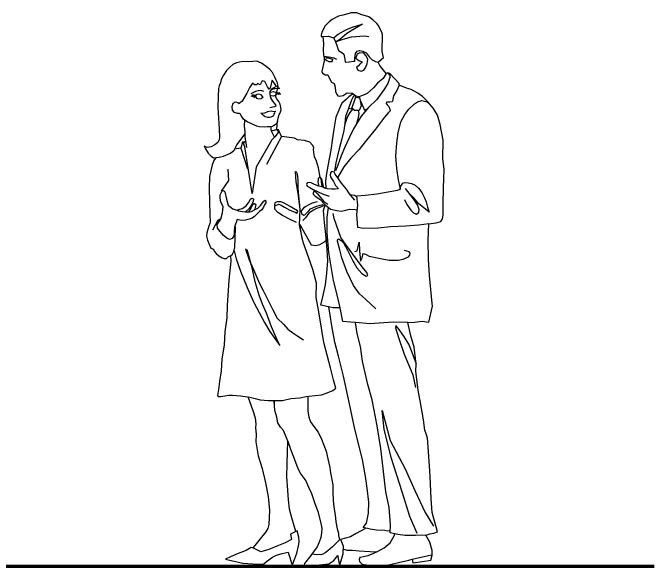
# Model space of a CAD drawing. Header units: metres. Extents: x 2876.2 to 2912.6, y 1279.6 to 1291.5.
# Drawn here: x 2910.529 to 2912.643, y 1281.532 to 1283.356 of the extents above; entities that cross this region are included whole.
import ezdxf

# ---------------------------------------------------------------- set-up
doc = ezdxf.new("R2010")
doc.units = ezdxf.units.M

# ---------------------------------------------------------------- blocks, each defined once
blk = doc.blocks.new('H052_3')
for p, q in [((0.1048, 1.8192), (0.099, 1.817)), ((0.1114, 1.8188), (0.1048, 1.8192)), ((0.1246, 1.8188), (0.1114, 1.8188)), ((0.1378, 1.8139), (0.1246, 1.8188)), ((0.043, 1.7973), (0.0333, 1.7893)), ((0.0637, 1.8078), (0.043, 1.7973)), ((0.0783, 1.8113), (0.0637, 1.8078)), ((0.099, 1.817), (0.0783, 1.8113)), ((0.1638, 1.8064), (0.1378, 1.8139)), ((0.1775, 1.7963), (0.1638, 1.8064)), ((0.0196, 1.7766), (0.0086, 1.755)), ((0.0333, 1.7893), (0.0196, 1.7766)), ((0.1153, 1.7743), (0.1435, 1.7814)), ((0.1435, 1.7814), (0.1162, 1.766)), ((0.1899, 1.7844), (0.1775, 1.7963)), ((0.1951, 1.7783), (0.1899, 1.7844)), ((0.207, 1.7558), (0.1951, 1.7783)), ((0.0086, 1.755), (0.0064, 1.7458)), ((0.0632, 1.7488), (0.0902, 1.7647)), ((0.0902, 1.7647), (0.1153, 1.7743)), ((0.1162, 1.766), (0.0919, 1.751)), ((0.2092, 1.7479), (0.207, 1.7558)), ((0.0064, 1.7458), (0.0068, 1.7418)), ((0.0068, 1.7418), (0.0121, 1.7418)), ((0.0121, 1.7418), (0.031, 1.7427)), ((0.0121, 1.7418), (0.0147, 1.7172)), ((0.031, 1.7427), (0.0474, 1.7365)), ((0.0474, 1.7365), (0.0632, 1.7488)), ((0.0474, 1.7365), (0.0535, 1.7269)), ((0.0919, 1.751), (0.0685, 1.7317)), ((0.0729, 1.7299), (0.0871, 1.7352)), ((0.0871, 1.7352), (0.1065, 1.7405)), ((0.1065, 1.7405), (0.1484, 1.744)), ((0.1484, 1.744), (0.1634, 1.7418)), ((0.2074, 1.692), (0.2092, 1.7479)), ((0.0147, 1.7172), (0.0129, 1.6974)), ((0.0535, 1.7269), (0.0592, 1.7088)), ((0.0685, 1.7317), (0.0544, 1.7238)), ((0.0544, 1.7238), (0.0729, 1.7299)), ((0.0129, 1.6974), (0.0142, 1.6802)), ((0.0592, 1.7088), (0.0641, 1.6947)), ((0.0641, 1.6947), (0.0747, 1.6881)), ((0.1197, 1.685), (0.125, 1.6929)), ((0.125, 1.6929), (0.1333, 1.6951)), ((0.1333, 1.6951), (0.1439, 1.6934)), ((0.1439, 1.6934), (0.1549, 1.6872)), ((0.2127, 1.6726), (0.2074, 1.692)), ((0.0142, 1.6802), (0.0164, 1.6705)), ((0.0152, 1.6755), (0.0228, 1.6751)), ((0.0164, 1.6705), (0.0164, 1.6609)), ((0.0228, 1.6751), (0.0388, 1.6737)), ((0.0388, 1.6737), (0.0486, 1.671)), ((0.0486, 1.671), (0.0578, 1.6664)), ((0.0747, 1.6881), (0.0813, 1.6828)), ((0.0813, 1.6828), (0.0844, 1.667)), ((0.1174, 1.6714), (0.1197, 1.685)), ((0.1183, 1.6604), (0.1174, 1.6714)), ((0.125, 1.6828), (0.1211, 1.6709)), ((0.1211, 1.6709), (0.1214, 1.6691)), ((0.1348, 1.6872), (0.125, 1.6828)), ((0.1471, 1.6867), (0.1348, 1.6872)), ((0.1555, 1.6779), (0.1471, 1.6867)), ((0.1549, 1.6872), (0.1646, 1.6744)), ((0.1608, 1.6656), (0.1555, 1.6779)), ((0.1646, 1.6744), (0.1752, 1.6643)), ((0.1951, 1.6568), (0.2127, 1.6726)), ((-0.2839, 1.6491), (-0.2941, 1.6399)), ((-0.272, 1.6549), (-0.2839, 1.6491)), ((-0.2623, 1.6571), (-0.272, 1.6549)), ((-0.25, 1.6592), (-0.2623, 1.6571)), ((-0.2314, 1.6579), (-0.25, 1.6592)), ((-0.2054, 1.6597), (-0.2314, 1.6579)), ((-0.19, 1.6531), (-0.2054, 1.6597)), ((-0.1746, 1.6429), (-0.19, 1.6531)), ((0.0164, 1.6609), (0.0094, 1.6265)), ((0.0175, 1.6679), (0.0259, 1.6627)), ((0.0297, 1.6694), (0.0217, 1.6694)), ((0.0259, 1.6627), (0.032, 1.6587)), ((0.0423, 1.6671), (0.0297, 1.6694)), ((0.032, 1.6587), (0.0435, 1.6587)), ((0.0461, 1.666), (0.0423, 1.6671)), ((0.0435, 1.6587), (0.0448, 1.6662)), ((0.0844, 1.667), (0.0861, 1.6564)), ((0.0861, 1.6564), (0.0989, 1.6582)), ((0.0989, 1.6582), (0.1139, 1.6599)), ((0.1139, 1.6599), (0.1183, 1.6604)), ((0.1214, 1.6691), (0.1251, 1.6666)), ((0.1251, 1.6666), (0.1312, 1.6622)), ((0.1339, 1.6496), (0.1285, 1.6439)), ((0.1312, 1.6622), (0.1387, 1.6591)), ((0.1378, 1.6537), (0.1339, 1.6496)), ((0.1405, 1.6549), (0.1378, 1.6537)), ((0.1387, 1.6591), (0.1409, 1.6574)), ((0.1409, 1.6574), (0.1405, 1.6549)), ((0.1537, 1.6401), (0.1585, 1.6524)), ((0.1585, 1.6524), (0.1608, 1.6656)), ((0.1752, 1.6643), (0.1854, 1.6586)), ((0.1854, 1.6586), (0.1951, 1.6568)), ((0.1999, 1.6462), (0.1951, 1.6568)), ((-0.3056, 1.6289), (-0.3148, 1.614)), ((-0.2941, 1.6399), (-0.3056, 1.6289)), ((-0.1627, 1.6324), (-0.1746, 1.6429)), ((-0.1534, 1.6222), (-0.1627, 1.6324)), ((0.1285, 1.6439), (0.1236, 1.6398)), ((0.1236, 1.6398), (0.1272, 1.6308)), ((0.1272, 1.6308), (0.1387, 1.6269)), ((0.1387, 1.6269), (0.1471, 1.6308)), ((0.1471, 1.6308), (0.1537, 1.6401)), ((0.2083, 1.6357), (0.1999, 1.6462)), ((0.221, 1.619), (0.2083, 1.6357)), ((-0.3148, 1.614), (-0.3228, 1.5999)), ((-0.1464, 1.6068), (-0.1534, 1.6222)), ((-0.142, 1.5971), (-0.1464, 1.6068)), ((0.0094, 1.6265), (0.0111, 1.6204)), ((0.0111, 1.6204), (0.0195, 1.6155)), ((0.0195, 1.6155), (0.0288, 1.6155)), ((0.0288, 1.6155), (0.034, 1.6032)), ((0.221, 1.619), (0.2109, 1.6031)), ((0.2259, 1.6216), (0.221, 1.619)), ((0.2334, 1.6194), (0.2259, 1.6216)), ((0.2259, 1.6216), (0.233, 1.6128)), ((0.233, 1.6128), (0.2334, 1.6057)), ((0.2643, 1.5868), (0.2334, 1.6194)), ((-0.3254, 1.5884), (-0.329, 1.5783)), ((-0.3228, 1.5999), (-0.3254, 1.5884)), ((-0.22, 1.5879), (-0.2284, 1.5739)), ((-0.2125, 1.5818), (-0.22, 1.5879)), ((-0.2019, 1.5862), (-0.2059, 1.5818)), ((-0.194, 1.5822), (-0.2019, 1.5862)), ((-0.1874, 1.5954), (-0.194, 1.5822)), ((-0.179, 1.5928), (-0.1874, 1.5954)), ((-0.1706, 1.5752), (-0.179, 1.5928)), ((-0.1565, 1.5892), (-0.1601, 1.5751)), ((-0.1552, 1.5972), (-0.1565, 1.5892)), ((-0.1481, 1.5883), (-0.1552, 1.5972)), ((-0.1411, 1.5773), (-0.1481, 1.5883)), ((-0.1367, 1.5883), (-0.142, 1.5971)), ((-0.1354, 1.5747), (-0.1367, 1.5883)), ((0.034, 1.6032), (0.0406, 1.5909)), ((0.0406, 1.5909), (0.0495, 1.5869)), ((0.0495, 1.5869), (0.0525, 1.5746)), ((0.1928, 1.5873), (0.1791, 1.5719)), ((0.2109, 1.6031), (0.1928, 1.5873)), ((0.2263, 1.5859), (0.2135, 1.5657)), ((0.2334, 1.6057), (0.2263, 1.5859)), ((0.2642, 1.5811), (0.2643, 1.5868)), ((-0.3312, 1.57), (-0.333, 1.544)), ((-0.329, 1.5783), (-0.3312, 1.57)), ((-0.2284, 1.5739), (-0.2386, 1.5541)), ((-0.2059, 1.5818), (-0.2125, 1.5818)), ((-0.1631, 1.5668), (-0.1706, 1.5752)), ((-0.1601, 1.5751), (-0.1631, 1.5668)), ((-0.1561, 1.569), (-0.1623, 1.5606)), ((-0.1542, 1.5668), (-0.1576, 1.5647)), ((-0.1451, 1.5743), (-0.1561, 1.569)), ((-0.1474, 1.5689), (-0.1542, 1.5668)), ((-0.139, 1.5698), (-0.1474, 1.5689)), ((-0.1354, 1.5747), (-0.1411, 1.5773)), ((-0.1298, 1.5697), (-0.139, 1.5698)), ((-0.1389, 1.5575), (-0.1367, 1.5677)), ((-0.1367, 1.5677), (-0.1354, 1.5747)), ((0.0525, 1.5746), (0.0543, 1.5601)), ((0.1791, 1.5719), (0.1588, 1.5534)), ((0.2135, 1.5657), (0.1906, 1.5332)), ((0.2642, 1.5811), (0.2559, 1.5639)), ((0.2876, 1.5714), (0.2642, 1.5811)), ((0.3039, 1.5661), (0.2876, 1.5714)), ((0.3255, 1.5547), (0.3039, 1.5661)), ((-0.333, 1.544), (-0.3343, 1.5079)), ((-0.2386, 1.5541), (-0.2531, 1.5281)), ((-0.2099, 1.5598), (-0.2245, 1.5527)), ((-0.2161, 1.5426), (-0.2236, 1.5444)), ((-0.2141, 1.5454), (-0.2216, 1.5472)), ((-0.2121, 1.547), (-0.2196, 1.5488)), ((-0.2095, 1.5453), (-0.2161, 1.5426)), ((-0.2055, 1.5497), (-0.2152, 1.5391)), ((-0.2075, 1.5481), (-0.2141, 1.5454)), ((-0.2055, 1.5497), (-0.2121, 1.547)), ((-0.2006, 1.562), (-0.2099, 1.5598)), ((-0.1998, 1.5514), (-0.2055, 1.5497)), ((-0.1923, 1.5637), (-0.2006, 1.562)), ((-0.1904, 1.5493), (-0.1998, 1.5514)), ((-0.1826, 1.5598), (-0.1923, 1.5637)), ((-0.1852, 1.543), (-0.1904, 1.5493)), ((-0.1623, 1.5606), (-0.1627, 1.5509)), ((-0.1627, 1.5509), (-0.1601, 1.5395)), ((-0.1626, 1.5545), (-0.1597, 1.5578)), ((-0.1596, 1.5453), (-0.1619, 1.5478)), ((-0.1597, 1.5578), (-0.1504, 1.5598)), ((-0.1521, 1.5446), (-0.1596, 1.5453)), ((-0.1449, 1.5468), (-0.1521, 1.5446)), ((-0.1504, 1.5598), (-0.1447, 1.5581)), ((-0.1414, 1.5515), (-0.1449, 1.5468)), ((-0.1447, 1.5581), (-0.1405, 1.5535)), ((-0.1447, 1.5581), (-0.138, 1.5554)), ((-0.1442, 1.5435), (-0.1389, 1.5575)), ((-0.1394, 1.5355), (-0.1442, 1.5435)), ((-0.1427, 1.5565), (-0.1361, 1.5538)), ((-0.1407, 1.5537), (-0.1341, 1.551)), ((-0.138, 1.5554), (-0.1305, 1.5572)), ((-0.1361, 1.5538), (-0.1286, 1.5556)), ((-0.1341, 1.551), (-0.1266, 1.5528)), ((0.0543, 1.5601), (0.0583, 1.5504)), ((0.0583, 1.5504), (0.0622, 1.546)), ((0.0622, 1.546), (0.0675, 1.5442)), ((0.0675, 1.5442), (0.079, 1.5464)), ((0.079, 1.5464), (0.0856, 1.5517)), ((0.0856, 1.5517), (0.0927, 1.5561)), ((0.0927, 1.5561), (0.1068, 1.5548)), ((0.1063, 1.5486), (0.0984, 1.5429)), ((0.1125, 1.5517), (0.1063, 1.5486)), ((0.1068, 1.5548), (0.1116, 1.5548)), ((0.1116, 1.5548), (0.1125, 1.5517)), ((0.121, 1.5442), (0.1123, 1.5516)), ((0.1183, 1.5466), (0.1125, 1.5424)), ((0.121, 1.5442), (0.1169, 1.5314)), ((0.1306, 1.5424), (0.121, 1.5442)), ((0.1429, 1.5468), (0.1306, 1.5424)), ((0.1588, 1.5534), (0.1429, 1.5468)), ((0.2453, 1.5463), (0.243, 1.5345)), ((0.2559, 1.5639), (0.2453, 1.5463)), ((0.3405, 1.5436), (0.3255, 1.5547)), ((0.3582, 1.526), (0.3405, 1.5436)), ((-0.2831, 1.5215), (-0.2752, 1.5255)), ((-0.2752, 1.5255), (-0.2677, 1.5237)), ((-0.2677, 1.5237), (-0.2637, 1.5206)), ((-0.2593, 1.5242), (-0.2637, 1.5206)), ((-0.2531, 1.5281), (-0.2593, 1.5242)), ((-0.2099, 1.5431), (-0.206, 1.5378)), ((-0.206, 1.5378), (-0.1981, 1.5362)), ((-0.1981, 1.5362), (-0.1905, 1.5369)), ((-0.1905, 1.5369), (-0.1848, 1.543)), ((-0.1601, 1.5395), (-0.1539, 1.5285)), ((-0.1539, 1.5285), (-0.1486, 1.5215)), ((-0.1323, 1.5267), (-0.1394, 1.5355)), ((-0.1283, 1.5184), (-0.1323, 1.5267)), ((0.0887, 1.5341), (0.0754, 1.5218)), ((0.0984, 1.5429), (0.0887, 1.5341)), ((0.1059, 1.5288), (0.0966, 1.5042)), ((0.1125, 1.5424), (0.1059, 1.5288)), ((0.1169, 1.5314), (0.1076, 1.5057)), ((0.1212, 1.5414), (0.1268, 1.5407)), ((0.1268, 1.5407), (0.1329, 1.5403)), ((0.1319, 1.5429), (0.1354, 1.531)), ((0.1329, 1.5403), (0.1385, 1.5129)), ((0.1354, 1.531), (0.15, 1.4984)), ((0.1906, 1.5332), (0.1632, 1.5072)), ((0.2219, 1.5248), (0.221, 1.5204)), ((0.2272, 1.5248), (0.2219, 1.5248)), ((0.2333, 1.5248), (0.2272, 1.5248)), ((0.2413, 1.5261), (0.2333, 1.5248)), ((0.243, 1.5301), (0.2413, 1.5261)), ((0.243, 1.5345), (0.243, 1.5301)), ((0.3149, 1.5195), (0.3246, 1.526)), ((0.3246, 1.526), (0.3388, 1.5309)), ((0.3388, 1.5309), (0.3559, 1.5256)), ((0.3559, 1.5256), (0.3611, 1.5228)), ((0.3775, 1.5045), (0.3582, 1.526)), ((-0.3343, 1.5079), (-0.3321, 1.4727)), ((-0.2862, 1.5101), (-0.2831, 1.5215)), ((-0.2854, 1.4986), (-0.2862, 1.5101)), ((-0.1469, 1.5091), (-0.1623, 1.5065)), ((-0.1486, 1.5215), (-0.1438, 1.5166)), ((-0.1429, 1.5122), (-0.1469, 1.5091)), ((-0.1438, 1.5166), (-0.1429, 1.5122)), ((-0.1257, 1.5069), (-0.1283, 1.5184)), ((-0.1251, 1.4994), (-0.1257, 1.5069)), ((0.0706, 1.5117), (0.0613, 1.4914)), ((0.0754, 1.5218), (0.0706, 1.5117)), ((0.0966, 1.5042), (0.0869, 1.4773)), ((0.1045, 1.5017), (0.0971, 1.5054)), ((0.1103, 1.5021), (0.1014, 1.4905)), ((0.1076, 1.5057), (0.1045, 1.5017)), ((0.1163, 1.4973), (0.1076, 1.5046)), ((0.1385, 1.5129), (0.1317, 1.4973)), ((0.1632, 1.5072), (0.1385, 1.4786)), ((0.15, 1.4984), (0.1601, 1.5036)), ((0.221, 1.5204), (0.2245, 1.5164)), ((0.2245, 1.5164), (0.2302, 1.5103)), ((0.2302, 1.5103), (0.2333, 1.5019)), ((0.2333, 1.5019), (0.2338, 1.4962)), ((0.2827, 1.4838), (0.2959, 1.5014)), ((0.2959, 1.5014), (0.3149, 1.5195)), ((0.3908, 1.482), (0.3775, 1.5045)), ((-0.2792, 1.4912), (-0.2854, 1.4986)), ((-0.2686, 1.4876), (-0.2792, 1.4912)), ((-0.2624, 1.4876), (-0.2686, 1.4876)), ((-0.2598, 1.4868), (-0.2624, 1.4876)), ((-0.2558, 1.4784), (-0.2598, 1.4868)), ((-0.1889, 1.4874), (-0.192, 1.4883)), ((-0.1892, 1.4867), (-0.1816, 1.4797)), ((-0.1801, 1.4886), (-0.1889, 1.4874)), ((-0.1704, 1.4934), (-0.1801, 1.4886)), ((-0.1582, 1.4958), (-0.1704, 1.4934)), ((-0.1487, 1.4933), (-0.1582, 1.4958)), ((-0.1536, 1.4784), (-0.1508, 1.4806)), ((-0.1508, 1.4806), (-0.1485, 1.4851)), ((-0.1434, 1.494), (-0.1487, 1.4933)), ((-0.1485, 1.4851), (-0.1453, 1.4912)), ((-0.1429, 1.4942), (-0.1434, 1.494)), ((-0.1341, 1.477), (-0.1319, 1.484)), ((-0.1319, 1.484), (-0.1297, 1.4871)), ((-0.1297, 1.4871), (-0.1271, 1.4927)), ((-0.1271, 1.4927), (-0.1251, 1.4994)), ((0.0613, 1.4914), (0.0551, 1.4751)), ((0.1014, 1.4905), (0.0933, 1.4775)), ((0.1317, 1.4973), (0.1163, 1.4973)), ((0.1305, 1.4881), (0.1274, 1.4694)), ((0.1293, 1.4973), (0.1305, 1.4881)), ((0.2293, 1.4905), (0.2161, 1.4751)), ((0.2338, 1.4962), (0.2293, 1.4905)), ((0.2695, 1.4596), (0.2827, 1.4838)), ((0.3996, 1.4516), (0.3908, 1.482)), ((-0.3321, 1.4727), (-0.3295, 1.4375)), ((-0.2488, 1.4687), (-0.2558, 1.4784)), ((-0.2373, 1.4603), (-0.2488, 1.4687)), ((-0.2461, 1.4667), (-0.247, 1.4454)), ((-0.2219, 1.4537), (-0.2373, 1.4603)), ((-0.1816, 1.4797), (-0.1774, 1.4775)), ((-0.1774, 1.4775), (-0.1698, 1.476)), ((-0.1698, 1.476), (-0.1634, 1.476)), ((-0.1634, 1.476), (-0.1575, 1.4767)), ((-0.1575, 1.4767), (-0.1536, 1.4784)), ((-0.1368, 1.4612), (-0.1399, 1.4537)), ((-0.1385, 1.4497), (-0.1368, 1.4612)), ((-0.1368, 1.4612), (-0.1341, 1.477)), ((0.0551, 1.4751), (0.0516, 1.4558)), ((0.0873, 1.4587), (0.084, 1.4477)), ((0.0869, 1.4773), (0.0847, 1.4549)), ((0.0933, 1.4775), (0.0873, 1.4587)), ((0.1385, 1.4786), (0.1133, 1.4368)), ((0.1274, 1.4694), (0.1224, 1.4515)), ((0.2161, 1.4751), (0.1861, 1.4355)), ((0.2602, 1.4244), (0.2695, 1.4596)), ((-0.247, 1.4454), (-0.2449, 1.4267)), ((-0.2126, 1.4493), (-0.2219, 1.4537)), ((-0.2056, 1.4462), (-0.2126, 1.4493)), ((-0.1959, 1.444), (-0.2056, 1.4462)), ((-0.1809, 1.4427), (-0.1959, 1.444)), ((-0.1699, 1.4431), (-0.1809, 1.4427)), ((-0.1576, 1.4433), (-0.1699, 1.4431)), ((-0.1549, 1.4447), (-0.1576, 1.4433)), ((-0.1575, 1.4339), (-0.1576, 1.4433)), ((-0.15, 1.4467), (-0.1549, 1.4447)), ((-0.1443, 1.4502), (-0.15, 1.4467)), ((-0.1399, 1.4537), (-0.1443, 1.4502)), ((-0.1396, 1.4334), (-0.1385, 1.4497)), ((0.0516, 1.4558), (0.0485, 1.4355)), ((0.0847, 1.4549), (0.0811, 1.4316)), ((0.4088, 1.4001), (0.3996, 1.4516)), ((-0.3295, 1.4375), (-0.3282, 1.4093)), ((-0.2568, 1.4027), (-0.245, 1.4199)), ((-0.2449, 1.4267), (-0.2453, 1.4093)), ((-0.1544, 1.4255), (-0.1575, 1.4339)), ((-0.1497, 1.4319), (-0.1558, 1.4305)), ((-0.1469, 1.4093), (-0.1544, 1.4255)), ((-0.1427, 1.4333), (-0.1497, 1.4319)), ((-0.1348, 1.4254), (-0.1457, 1.4105)), ((-0.1396, 1.4334), (-0.1427, 1.4333)), ((-0.1343, 1.4336), (-0.1396, 1.4334)), ((-0.1358, 1.4301), (-0.1396, 1.4334)), ((-0.1358, 1.4301), (-0.1348, 1.4254)), ((-0.1237, 1.4119), (-0.1343, 1.4336)), ((0.0485, 1.4355), (0.0445, 1.4061)), ((0.0811, 1.4316), (0.0753, 1.4043)), ((0.1133, 1.4368), (0.1, 1.4091)), ((0.1861, 1.4355), (0.1565, 1.3998)), ((0.2557, 1.3914), (0.2602, 1.4244)), ((-0.3295, 1.401), (-0.334, 1.3922)), ((-0.3282, 1.4093), (-0.3295, 1.401)), ((-0.2709, 1.3842), (-0.2568, 1.4027)), ((-0.2457, 1.3943), (-0.2426, 1.3967)), ((-0.2453, 1.4093), (-0.2413, 1.3908)), ((-0.1558, 1.4003), (-0.2075, 1.3104)), ((-0.1237, 1.4119), (-0.1735, 1.3192)), ((-0.1457, 1.4105), (-0.1558, 1.4003)), ((-0.0812, 1.4068), (-0.1237, 1.4119)), ((-0.0711, 1.4004), (-0.0812, 1.4068)), ((-0.0477, 1.3982), (-0.0711, 1.4004)), ((-0.0301, 1.3929), (-0.0477, 1.3982)), ((0.0445, 1.4061), (0.0383, 1.3665)), ((0.0753, 1.4043), (0.0665, 1.3713)), ((0.1, 1.4091), (0.0846, 1.377)), ((0.1565, 1.3998), (0.1318, 1.3695)), ((0.4079, 1.3394), (0.4088, 1.4001)), ((-0.3688, 1.3759), (-0.3785, 1.3799)), ((-0.3785, 1.3799), (-0.3746, 1.3711)), ((-0.356, 1.3781), (-0.3688, 1.3759)), ((-0.3432, 1.3847), (-0.356, 1.3781)), ((-0.334, 1.3922), (-0.3432, 1.3847)), ((-0.2797, 1.3671), (-0.2709, 1.3842)), ((-0.253, 1.3928), (-0.2585, 1.3732)), ((-0.2457, 1.3943), (-0.253, 1.3928)), ((-0.249, 1.3886), (-0.2457, 1.3943)), ((-0.2446, 1.3778), (-0.249, 1.3886)), ((-0.2204, 1.2236), (-0.2446, 1.3778)), ((-0.2413, 1.3908), (-0.2388, 1.3757)), ((-0.0217, 1.3832), (-0.0301, 1.3929)), ((-0.0173, 1.3757), (-0.0217, 1.3832)), ((-0.0182, 1.3691), (-0.0173, 1.3757)), ((0.0846, 1.377), (0.0731, 1.348)), ((0.2526, 1.347), (0.2557, 1.3914)), ((-0.3746, 1.3711), (-0.3657, 1.3574)), ((-0.3657, 1.3574), (-0.3569, 1.3486)), ((-0.3155, 1.3473), (-0.2925, 1.3565)), ((-0.2925, 1.3565), (-0.2797, 1.3671)), ((-0.2585, 1.3732), (-0.2785, 1.3703)), ((-0.2585, 1.3732), (-0.2357, 1.3057)), ((-0.0164, 1.3515), (-0.0182, 1.3691)), ((0.0383, 1.3665), (0.0299, 1.3211)), ((0.0665, 1.3713), (0.0554, 1.3247)), ((0.1318, 1.3695), (0.1048, 1.3405)), ((-0.3569, 1.3486), (-0.3486, 1.342)), ((-0.3464, 1.3345), (-0.3525, 1.3183)), ((-0.3486, 1.342), (-0.3393, 1.3429)), ((-0.3393, 1.3429), (-0.3464, 1.3345)), ((-0.3393, 1.3429), (-0.3291, 1.3442)), ((-0.3291, 1.3442), (-0.3155, 1.3473)), ((-0.0147, 1.3445), (-0.0164, 1.3515)), ((-0.0085, 1.3308), (-0.0147, 1.3445)), ((0.0731, 1.348), (0.0616, 1.3176)), ((0.1048, 1.3405), (0.0819, 1.3123)), ((0.2561, 1.3061), (0.2526, 1.347)), ((0.4118, 1.3033), (0.4079, 1.3394)), ((-0.3525, 1.3183), (-0.3565, 1.2985)), ((-0.0019, 1.3084), (-0.0085, 1.3308)), ((0.0299, 1.3211), (0.0232, 1.2837)), ((0.0554, 1.3247), (0.0506, 1.2978)), ((0.0616, 1.3176), (0.0537, 1.2991)), ((0.0819, 1.3123), (0.0616, 1.278)), ((-0.3565, 1.2985), (-0.3609, 1.2795)), ((-0.3012, 1.3046), (-0.2989, 1.2671)), ((-0.2075, 1.3104), (-0.2204, 1.2236)), ((-0.0756, 1.2627), (-0.0773, 1.2961)), ((-0.0773, 1.2961), (-0.0751, 1.2957)), ((-0.0751, 1.2957), (-0.0725, 1.2886)), ((0.0038, 1.278), (-0.0019, 1.3084)), ((0.0373, 1.2917), (0.036, 1.2846)), ((0.0413, 1.2969), (0.0373, 1.2917)), ((0.0497, 1.2947), (0.0413, 1.2969)), ((0.0532, 1.2881), (0.0497, 1.2947)), ((0.2614, 1.2687), (0.2561, 1.3061)), ((0.41, 1.2431), (0.4118, 1.3033)), ((-0.3609, 1.2795), (-0.3619, 1.2417)), ((-0.0725, 1.2886), (-0.0703, 1.2688)), ((-0.0703, 1.2688), (-0.0699, 1.2429)), ((-0.0033, 1.2697), (-0.0039, 1.2624)), ((0, 1.2763), (-0.0033, 1.2733)), ((-0.0033, 1.2733), (-0.0033, 1.2697)), ((0.0036, 1.276), (0, 1.2763)), ((0.007, 1.2727), (0.0036, 1.276)), ((0.0082, 1.2727), (0.0038, 1.278)), ((0.0075, 1.2633), (0.007, 1.2727)), ((0.0087, 1.2723), (0.0082, 1.2727)), ((0.0109, 1.2617), (0.0087, 1.2723)), ((0.0232, 1.2837), (0.0214, 1.2639)), ((0.036, 1.2846), (0.0378, 1.2793)), ((0.0378, 1.2793), (0.0413, 1.2732)), ((0.0413, 1.2732), (0.047, 1.2635)), ((0.0616, 1.2754), (0.0532, 1.2881)), ((0.0735, 1.2578), (0.0616, 1.2754)), ((0.268, 1.2378), (0.2614, 1.2687)), ((-0.2989, 1.2671), (-0.3223, 1.2319)), ((-0.0694, 1.2244), (-0.0756, 1.2627)), ((-0.039, 1.2591), (-0.0416, 1.2534)), ((-0.0416, 1.2534), (-0.039, 1.2486)), ((-0.0324, 1.26), (-0.039, 1.2591)), ((-0.039, 1.2486), (-0.0306, 1.2442)), ((-0.0258, 1.2591), (-0.0324, 1.26)), ((-0.0147, 1.2538), (-0.0258, 1.2591)), ((-0.0006, 1.2481), (-0.0147, 1.2538)), ((-0.0039, 1.2624), (-0.0024, 1.251)), ((-0.0024, 1.251), (-0.0018, 1.2486)), ((0.0086, 1.2463), (-0.0006, 1.2481)), ((0.0088, 1.2525), (0.0075, 1.2633)), ((0.0115, 1.2451), (0.0088, 1.2525)), ((0.016, 1.2431), (0.0109, 1.2617)), ((0.0214, 1.2639), (0.0218, 1.2409)), ((0.047, 1.2635), (0.0541, 1.2507)), ((0.0541, 1.2507), (0.0611, 1.2437)), ((0.0902, 1.2388), (0.0735, 1.2578)), ((0.2658, 1.2361), (0.2693, 1.2484)), ((0.2693, 1.2484), (0.2755, 1.2581)), ((0.2755, 1.2581), (0.2817, 1.2607)), ((0.2817, 1.2607), (0.2931, 1.2594)), ((0.2931, 1.2594), (0.3042, 1.2572)), ((0.3042, 1.2572), (0.3169, 1.2515)), ((0.3169, 1.2515), (0.328, 1.2418)), ((-0.3619, 1.2417), (-0.3615, 1.1955)), ((-0.3261, 1.2201), (-0.3191, 1.2333)), ((-0.3191, 1.2333), (-0.3153, 1.2338)), ((-0.3153, 1.2338), (-0.3105, 1.2295)), ((-0.3105, 1.2295), (-0.305, 1.2048)), ((-0.0699, 1.2429), (-0.0681, 1.2165)), ((-0.0306, 1.2442), (-0.0196, 1.2376)), ((-0.0172, 1.2305), (-0.0208, 1.2242)), ((-0.0196, 1.2376), (-0.0033, 1.2296)), ((-0.0181, 1.2362), (-0.0174, 1.2358)), ((-0.0174, 1.2358), (-0.0068, 1.2244)), ((-0.0105, 1.2284), (-0.0172, 1.2305)), ((-0.0033, 1.2296), (0.0135, 1.2213)), ((0.0267, 1.2389), (0.0086, 1.2463)), ((0.0218, 1.2409), (0.016, 1.2431)), ((0.0404, 1.2384), (0.0267, 1.2389)), ((0.0532, 1.2388), (0.0404, 1.2384)), ((0.0598, 1.2393), (0.0532, 1.2388)), ((0.0629, 1.2397), (0.0598, 1.2393)), ((0.0611, 1.2437), (0.0629, 1.2397)), ((0.1004, 1.2225), (0.0902, 1.2388)), ((0.1903, 1.2225), (0.2587, 1.2348)), ((0.2587, 1.2348), (0.268, 1.2378)), ((0.2922, 1.2308), (0.2843, 1.2409)), ((0.3037, 1.2158), (0.2922, 1.2308)), ((0.328, 1.2418), (0.3385, 1.2268)), ((0.3385, 1.2268), (0.3469, 1.2096)), ((0.4095, 1.1889), (0.41, 1.2431)), ((-0.3257, 1.2088), (-0.3261, 1.2201)), ((-0.3239, 1.1967), (-0.3257, 1.2088)), ((-0.2325, 1.1927), (-0.2265, 1.2051)), ((-0.2265, 1.2051), (-0.2213, 1.2085)), ((-0.2213, 1.2085), (-0.2167, 1.206)), ((-0.2167, 1.206), (-0.2173, 1.1982)), ((-0.0624, 1.1725), (-0.0694, 1.2244)), ((-0.0681, 1.2165), (-0.0651, 1.1861)), ((-0.0208, 1.2242), (-0.0187, 1.2204)), ((-0.0187, 1.2204), (-0.0126, 1.2156)), ((-0.0126, 1.2156), (0.002, 1.205)), ((-0.0068, 1.2244), (0.006, 1.2094)), ((0.002, 1.205), (0.0196, 1.1869)), ((0.006, 1.2094), (0.0157, 1.1979)), ((0.0135, 1.2213), (0.0333, 1.2147)), ((0.118, 1.2018), (0.1004, 1.2225)), ((0.1171, 1.2177), (0.1025, 1.22)), ((0.1237, 1.2128), (0.1171, 1.2177)), ((0.1251, 1.2115), (0.1237, 1.2128)), ((0.1246, 1.2159), (0.152, 1.2185)), ((0.1277, 1.186), (0.1246, 1.2159)), ((0.152, 1.2185), (0.1903, 1.2225)), ((0.3121, 1.2092), (0.2984, 1.2229)), ((0.3129, 1.2031), (0.3037, 1.2158)), ((0.3292, 1.1894), (0.3121, 1.2092)), ((0.3469, 1.2096), (0.3531, 1.1964)), ((-0.3615, 1.1955), (-0.3606, 1.1555)), ((-0.316, 1.1805), (-0.3239, 1.1967)), ((-0.305, 1.2048), (-0.2992, 1.1855)), ((-0.2992, 1.1855), (-0.2947, 1.1809)), ((-0.242, 1.1818), (-0.2325, 1.1927)), ((-0.221, 1.1898), (-0.2259, 1.1809)), ((-0.2212, 1.1818), (-0.2155, 1.1906)), ((-0.2173, 1.1982), (-0.221, 1.1898)), ((-0.2155, 1.1906), (-0.2124, 1.191)), ((-0.2124, 1.191), (-0.2089, 1.1875)), ((-0.2089, 1.1875), (-0.2102, 1.1783)), ((-0.2014, 1.1756), (-0.193, 1.1844)), ((-0.193, 1.1844), (-0.1824, 1.1989)), ((-0.1797, 1.1866), (-0.1837, 1.1791)), ((-0.1824, 1.1989), (-0.1775, 1.202)), ((-0.1753, 1.1936), (-0.1797, 1.1866)), ((-0.1775, 1.202), (-0.1758, 1.1998)), ((-0.1758, 1.1998), (-0.1753, 1.1936)), ((-0.1471, 1.187), (-0.1477, 1.184)), ((-0.1462, 1.1936), (-0.1471, 1.187)), ((-0.1383, 1.1967), (-0.1462, 1.1936)), ((-0.1455, 1.1829), (-0.1336, 1.1893)), ((-0.1264, 1.1967), (-0.1383, 1.1967)), ((-0.1336, 1.1893), (-0.1251, 1.1852)), ((-0.1172, 1.1929), (-0.1264, 1.1967)), ((-0.1251, 1.1852), (-0.1138, 1.1792)), ((-0.1048, 1.1862), (-0.1172, 1.1929)), ((-0.0957, 1.1814), (-0.1048, 1.1862)), ((-0.036, 1.186), (-0.0439, 1.1812)), ((-0.0223, 1.1926), (-0.036, 1.186)), ((-0.006, 1.1961), (-0.0223, 1.1926)), ((-0.0104, 1.1812), (0.0037, 1.1856)), ((0.0037, 1.1856), (0.0121, 1.1873)), ((0.0121, 1.1873), (0.0134, 1.1829)), ((0.0147, 1.168), (0.0195, 1.187)), ((0.0157, 1.1979), (0.0293, 1.1887)), ((0.0196, 1.1869), (0.0381, 1.172)), ((0.1246, 1.1543), (0.1277, 1.186)), ((0.2812, 1.204), (0.2895, 1.1881)), ((0.2895, 1.1881), (0.3019, 1.1687)), ((0.3248, 1.1868), (0.3129, 1.2031)), ((0.3297, 1.1718), (0.3248, 1.1868)), ((0.3504, 1.1722), (0.3292, 1.1894)), ((0.3531, 1.1964), (0.3575, 1.1793)), ((0.4095, 1.1528), (0.4095, 1.1889)), ((-0.3183, 1.1603), (-0.316, 1.1805)), ((-0.2947, 1.1809), (-0.2848, 1.1732)), ((-0.2848, 1.1732), (-0.2714, 1.1688)), ((-0.2714, 1.1688), (-0.2644, 1.1708)), ((-0.2653, 1.1662), (-0.2714, 1.1688)), ((-0.2521, 1.1634), (-0.2653, 1.1662)), ((-0.2644, 1.1708), (-0.2532, 1.1751)), ((-0.2532, 1.1751), (-0.242, 1.1818)), ((-0.2432, 1.1622), (-0.2521, 1.1634)), ((-0.2302, 1.1746), (-0.2432, 1.1622)), ((-0.2358, 1.162), (-0.223, 1.1642)), ((-0.2331, 1.1624), (-0.2262, 1.1717)), ((-0.2259, 1.1809), (-0.2302, 1.1746)), ((-0.2262, 1.1717), (-0.2212, 1.1818)), ((-0.223, 1.1642), (-0.2128, 1.1699)), ((-0.2115, 1.1733), (-0.2131, 1.1698)), ((-0.2128, 1.1699), (-0.2014, 1.1756)), ((-0.2102, 1.1783), (-0.2115, 1.1733)), ((-0.1969, 1.1645), (-0.2062, 1.1549)), ((-0.1885, 1.1703), (-0.1969, 1.1645)), ((-0.1837, 1.1791), (-0.1885, 1.1703)), ((-0.1454, 1.1728), (-0.1455, 1.1829)), ((-0.136, 1.1613), (-0.1454, 1.1728)), ((-0.1138, 1.1792), (-0.0961, 1.1695)), ((-0.0961, 1.1695), (-0.0791, 1.1622)), ((-0.0839, 1.1751), (-0.0957, 1.1814)), ((-0.0717, 1.167), (-0.0839, 1.1751)), ((-0.0736, 1.1592), (-0.0696, 1.1644)), ((-0.0696, 1.1644), (-0.0717, 1.167)), ((-0.0645, 1.1192), (-0.0624, 1.1725)), ((-0.0583, 1.1679), (-0.0596, 1.1665)), ((-0.0596, 1.1665), (-0.0583, 1.1586)), ((-0.0519, 1.1755), (-0.0583, 1.1679)), ((-0.0439, 1.1812), (-0.0519, 1.1755)), ((-0.047, 1.1539), (-0.0333, 1.1671)), ((-0.0333, 1.1671), (-0.0285, 1.1737)), ((-0.0188, 1.1693), (-0.0333, 1.1592)), ((-0.0285, 1.1737), (-0.0104, 1.1812)), ((-0.0091, 1.1746), (-0.0188, 1.1693)), ((0.002, 1.1781), (-0.0091, 1.1746)), ((0.0134, 1.1829), (0.002, 1.1781)), ((0.0178, 1.1288), (0.0147, 1.168)), ((0.0262, 1.146), (0.0308, 1.1779)), ((0.0381, 1.172), (0.0589, 1.168)), ((0.0589, 1.168), (0.073, 1.1658)), ((0.073, 1.1658), (0.0884, 1.1689)), ((0.0884, 1.1689), (0.0999, 1.1724)), ((0.0999, 1.1724), (0.1184, 1.1715)), ((0.1184, 1.1715), (0.1261, 1.1703)), ((0.3019, 1.1687), (0.3107, 1.1599)), ((0.3292, 1.1617), (0.3297, 1.1718)), ((0.3623, 1.1621), (0.3504, 1.1722)), ((0.3575, 1.1793), (0.3623, 1.1621)), ((-0.3606, 1.1555), (-0.3589, 1.1295)), ((-0.324, 1.1396), (-0.3183, 1.1603)), ((-0.2358, 1.162), (-0.2432, 1.1622)), ((-0.2204, 1.1426), (-0.2274, 1.14)), ((-0.2133, 1.1479), (-0.2204, 1.1426)), ((-0.2062, 1.1549), (-0.2133, 1.1479)), ((-0.1205, 1.1519), (-0.136, 1.1613)), ((-0.0952, 1.1378), (-0.1205, 1.1519)), ((-0.0791, 1.1622), (-0.0736, 1.1592)), ((-0.0583, 1.1586), (-0.0512, 1.1524)), ((-0.0453, 1.1442), (-0.0535, 1.1352)), ((-0.0512, 1.1524), (-0.047, 1.1539)), ((-0.0333, 1.1592), (-0.0453, 1.1442)), ((0.027, 1.0941), (0.0262, 1.146)), ((0.05, 1.1412), (0.0469, 1.1583)), ((0.1276, 1.1125), (0.1246, 1.1543)), ((0.3107, 1.1599), (0.3204, 1.1555)), ((0.3204, 1.1555), (0.3292, 1.1617)), ((0.4064, 1.1405), (0.4095, 1.1528)), ((-0.3597, 1.1251), (-0.3633, 1.1163)), ((-0.3589, 1.1295), (-0.3597, 1.1251)), ((-0.3333, 1.1356), (-0.3512, 1.1034)), ((-0.3361, 1.1215), (-0.324, 1.1396)), ((-0.3361, 1.1215), (-0.3357, 1.1304)), ((-0.335, 1.1097), (-0.3361, 1.1215)), ((-0.3357, 1.1304), (-0.3338, 1.1348)), ((-0.3338, 1.1348), (-0.3297, 1.1387)), ((-0.3298, 1.1391), (-0.324, 1.1391)), ((-0.2702, 1.1382), (-0.2786, 1.1127)), ((-0.257, 1.1352), (-0.2702, 1.1382)), ((-0.2428, 1.136), (-0.257, 1.1352)), ((-0.2274, 1.14), (-0.2428, 1.136)), ((-0.0745, 1.1288), (-0.0952, 1.1378)), ((-0.0573, 1.0817), (-0.0633, 1.1215)), ((-0.0633, 1.1215), (-0.0263, 1.0554)), ((0.0222, 1.0892), (0.0178, 1.1288)), ((0.072, 1.0791), (0.05, 1.1412)), ((0.3618, 1.1238), (0.3287, 1.1199)), ((0.3591, 1.0693), (0.3618, 1.1238)), ((0.3618, 1.1238), (0.3861, 1.1278)), ((0.3861, 1.1278), (0.4015, 1.1317)), ((0.4015, 1.1317), (0.4064, 1.1405)), ((-0.3633, 1.1163), (-0.3699, 1.0943)), ((-0.3258, 1.0991), (-0.335, 1.1097)), ((-0.2786, 1.1127), (-0.2799, 1.0991)), ((-0.278, 1.0436), (-0.2754, 1.1118)), ((-0.2778, 1.1165), (-0.2757, 1.1118)), ((-0.0526, 1.064), (-0.0645, 1.1192)), ((0.1466, 1.109), (0.1276, 1.1125)), ((0.1947, 1.1094), (0.1466, 1.109)), ((0.2357, 1.1138), (0.1947, 1.1094)), ((0.2855, 1.1164), (0.2357, 1.1138)), ((0.3287, 1.1199), (0.2855, 1.1164)), ((-0.3699, 1.0943), (-0.3708, 1.0829)), ((-0.3708, 1.0829), (-0.3677, 1.0701)), ((-0.3165, 1.0872), (-0.3258, 1.0991)), ((-0.3046, 1.0771), (-0.3165, 1.0872)), ((-0.2826, 1.0824), (-0.287, 1.0758)), ((-0.2799, 1.0876), (-0.2826, 1.0824)), ((-0.2799, 1.0991), (-0.2799, 1.0876)), ((-0.0526, 1.064), (-0.0573, 1.0817)), ((0.0261, 1.0382), (0.0222, 1.0892)), ((0.0319, 1.0298), (0.027, 1.0941)), ((0.0866, 1.0575), (0.072, 1.0791)), ((-0.3677, 1.0701), (-0.3624, 1.0573)), ((-0.3624, 1.0573), (-0.3567, 1.0441)), ((-0.2954, 1.0727), (-0.3046, 1.0771)), ((-0.287, 1.0758), (-0.2954, 1.0727)), ((-0.028, 0.996), (-0.0526, 1.064)), ((0.0023, 1.0558), (0.0178, 1.0646)), ((0.0178, 1.0646), (0.0266, 1.0734)), ((0.061, 1.0716), (0.0641, 1.0743)), ((0.061, 1.0672), (0.061, 1.0716)), ((0.0685, 1.0382), (0.061, 1.0672)), ((0.0641, 1.0743), (0.0725, 1.0694)), ((0.0725, 1.0694), (0.08, 1.0611)), ((0.08, 1.0611), (0.094, 1.0368)), ((0.1112, 1.0241), (0.0866, 1.0575)), ((0.1254, 1.0355), (0.1324, 1.0641)), ((0.1324, 1.0641), (0.1329, 1.0346)), ((0.3604, 1.0081), (0.3591, 1.0693)), ((-0.3567, 1.0441), (-0.3483, 1.0406)), ((-0.3483, 1.0406), (-0.3457, 1.0344)), ((-0.2805, 1.033), (-0.2785, 1.0427)), ((-0.2363, 1.0353), (-0.2429, 1.0401)), ((-0.2429, 1.0401), (-0.231, 1.0049)), ((-0.0263, 1.0554), (-0.0109, 1.0532)), ((-0.0109, 1.0532), (0.0023, 1.0558)), ((0.0283, 1.0021), (0.0261, 1.0382)), ((0.0746, 1.0118), (0.0685, 1.0382)), ((0.094, 1.0368), (0.1103, 1.0038)), ((0.2894, 1.0337), (0.2815, 1.0363)), ((-0.3457, 1.0344), (-0.3395, 1.0265)), ((-0.3395, 1.0265), (-0.3307, 1.019)), ((-0.3307, 1.019), (-0.3192, 1.0124)), ((-0.3056, 1.0102), (-0.2989, 1.0164)), ((-0.2989, 1.0164), (-0.2923, 1.019)), ((-0.2923, 1.019), (-0.285, 1.0246)), ((-0.2923, 1.019), (-0.291, 1.0014)), ((-0.285, 1.0246), (-0.2805, 1.033)), ((-0.2801, 1.0347), (-0.2729, 1.0089)), ((-0.22, 0.975), (-0.2363, 1.0353)), ((0.0477, 0.9374), (0.0319, 1.0298)), ((0.1421, 0.9822), (0.1112, 1.0241)), ((0.1179, 1.0329), (0.1254, 1.0355)), ((0.1329, 1.0346), (0.1368, 1.0007)), ((0.1417, 1.0117), (0.1456, 1.0258)), ((0.1456, 1.0258), (0.1553, 1.0227)), ((0.1553, 1.0227), (0.165, 1.017)), ((0.165, 1.017), (0.2021, 1.0099)), ((0.2775, 1.0077), (0.2943, 1.0156)), ((0.2965, 1.0319), (0.2894, 1.0337)), ((0.2943, 1.0156), (0.2987, 1.0213)), ((0.3, 1.0275), (0.2965, 1.0319)), ((0.2987, 1.0213), (0.3, 1.0275)), ((-0.3192, 1.0124), (-0.3131, 1.0102)), ((-0.3131, 1.0102), (-0.3056, 1.0102)), ((-0.291, 1.0014), (-0.2928, 0.9798)), ((-0.2729, 1.0089), (-0.2588, 0.9684)), ((-0.231, 1.0049), (-0.2165, 0.9732)), ((-0.0202, 0.974), (-0.028, 0.996)), ((0.025, 0.9611), (0.0283, 1.0021)), ((0.0914, 0.9673), (0.0746, 1.0118)), ((0.1103, 1.0038), (0.1249, 0.9796)), ((0.1368, 1.0007), (0.1417, 1.0117)), ((0.2021, 1.0099), (0.2307, 1.0042)), ((0.2307, 1.0042), (0.2603, 1.0042)), ((0.2603, 1.0042), (0.2775, 1.0077)), ((0.3644, 0.954), (0.3604, 1.0081)), ((-0.2928, 0.9798), (-0.2972, 0.938)), ((-0.2108, 0.9327), (-0.22, 0.975)), ((-0.2165, 0.9732), (-0.1962, 0.927)), ((-0.0091, 0.9285), (-0.0202, 0.974)), ((0.1249, 0.9796), (0.1407, 0.9607)), ((0.1571, 0.9633), (0.1421, 0.9822)), ((-0.2588, 0.9684), (-0.2368, 0.9138)), ((0.0206, 0.9235), (0.025, 0.9611)), ((0.1134, 0.9207), (0.0914, 0.9673)), ((0.1407, 0.9607), (0.1496, 0.9545)), ((0.1496, 0.9545), (0.1548, 0.9514)), ((0.1548, 0.9514), (0.1601, 0.9536)), ((0.1601, 0.9536), (0.1571, 0.9633)), ((0.3722, 0.862), (0.3644, 0.954)), ((-0.2972, 0.938), (-0.3004, 0.8874)), ((-0.1972, 0.8891), (-0.2108, 0.9327)), ((0.0595, 0.8899), (0.0477, 0.9374)), ((-0.2368, 0.9138), (-0.2148, 0.8649)), ((-0.1962, 0.927), (-0.1848, 0.9045)), ((-0.0093, 0.8811), (-0.0091, 0.9285)), ((0.0128, 0.8838), (0.0206, 0.9235)), ((0.1332, 0.8934), (0.1134, 0.9207)), ((-0.1862, 0.8596), (-0.1972, 0.8891)), ((-0.1848, 0.9045), (-0.1522, 0.8403)), ((0.0696, 0.8468), (0.0595, 0.8899)), ((0.153, 0.8762), (0.1332, 0.8934)), ((-0.3004, 0.8874), (-0.3026, 0.8549)), ((-0.0014, 0.8336), (-0.0093, 0.8811)), ((0.0057, 0.8565), (0.0128, 0.8838)), ((0.1865, 0.8441), (0.153, 0.8762)), ((-0.3026, 0.8549), (-0.3039, 0.8148)), ((-0.2148, 0.8649), (-0.1805, 0.7985)), ((-0.1729, 0.8302), (-0.1862, 0.8596)), ((0.0313, 0.8507), (0.0057, 0.8565)), ((0.045, 0.8476), (0.0313, 0.8507)), ((0.0366, 0.8234), (0.0322, 0.8503)), ((0.0696, 0.8468), (0.045, 0.8476)), ((0.0784, 0.8027), (0.0696, 0.8468)), ((0.362, 0.8004), (0.3735, 0.8523)), ((0.3735, 0.8523), (0.3722, 0.862)), ((-0.1567, 0.7848), (-0.1729, 0.8302)), ((-0.1522, 0.8403), (-0.1381, 0.8134)), ((0.0087, 0.7742), (-0.0014, 0.8336)), ((-0.3039, 0.8148), (-0.3102, 0.7682)), ((-0.1381, 0.8134), (-0.1178, 0.794)), ((0.0423, 0.7882), (0.0366, 0.8234)), ((-0.1805, 0.7985), (-0.1624, 0.7694)), ((-0.1386, 0.7421), (-0.1567, 0.7848)), ((-0.1178, 0.794), (-0.1033, 0.7773)), ((0.0524, 0.7341), (0.0423, 0.7882)), ((0.1036, 0.8001), (0.0784, 0.8027)), ((0.1199, 0.7988), (0.1036, 0.8001)), ((0.126, 0.7622), (0.1199, 0.7988)), ((0.1671, 0.7948), (0.1199, 0.7988)), ((0.2443, 0.8005), (0.1671, 0.7948)), ((0.2928, 0.7987), (0.2443, 0.8005)), ((0.2526, 0.7886), (0.2518, 0.7811)), ((0.2606, 0.7802), (0.2526, 0.7886)), ((0.2928, 0.7987), (0.3144, 0.8004)), ((0.302, 0.7547), (0.2928, 0.7987)), ((0.3144, 0.8004), (0.3395, 0.803)), ((0.3395, 0.803), (0.362, 0.8004)), ((-0.3102, 0.7682), (-0.3133, 0.7259)), ((-0.1624, 0.7694), (-0.1294, 0.7228)), ((-0.1033, 0.7773), (-0.0865, 0.7645)), ((-0.0865, 0.7645), (-0.0738, 0.7562)), ((0.0158, 0.7328), (0.0087, 0.7742)), ((0.1366, 0.7195), (0.126, 0.7622)), ((0.2518, 0.7811), (0.2619, 0.7498)), ((0.2795, 0.7538), (0.2606, 0.7802)), ((-0.1294, 0.7228), (-0.1386, 0.7421)), ((-0.0738, 0.7562), (-0.0517, 0.7421)), ((0.2619, 0.7498), (0.2799, 0.6944)), ((0.2963, 0.7274), (0.2795, 0.7538)), ((0.3135, 0.7173), (0.302, 0.7547)), ((-0.3133, 0.7259), (-0.3208, 0.6784)), ((0.0263, 0.691), (0.0158, 0.7328)), ((0.0638, 0.6875), (0.0524, 0.7341)), ((0.1432, 0.672), (0.1366, 0.7195)), ((0.3064, 0.7005), (0.2963, 0.7274)), ((0.3209, 0.6618), (0.3064, 0.7005)), ((0.3196, 0.6618), (0.3135, 0.7173)), ((-0.3208, 0.6784), (-0.3226, 0.6397)), ((0.0377, 0.6501), (0.0263, 0.691)), ((0.0805, 0.6223), (0.0638, 0.6875)), ((0.2799, 0.6944), (0.3085, 0.627)), ((0.1603, 0.595), (0.1432, 0.672)), ((0.3191, 0.6389), (0.3196, 0.6618)), ((-0.3226, 0.6397), (-0.3288, 0.6041)), ((0.0474, 0.6096), (0.0377, 0.6501)), ((0.3266, 0.5764), (0.3191, 0.6389)), ((0.0999, 0.5308), (0.0805, 0.6223)), ((0.3085, 0.627), (0.3178, 0.5848)), ((-0.3288, 0.6041), (-0.3319, 0.5785)), ((0.0553, 0.5827), (0.0474, 0.6096)), ((0.1753, 0.5444), (0.1603, 0.595)), ((-0.3319, 0.5785), (-0.3354, 0.5587)), ((0.0271, 0.5669), (0.0456, 0.5748)), ((0.0456, 0.5748), (0.0553, 0.5827)), ((0.3349, 0.5285), (0.3266, 0.5764)), ((-0.3354, 0.5587), (-0.3302, 0.5548)), ((-0.3302, 0.5548), (-0.3235, 0.5557)), ((-0.3235, 0.5557), (-0.2975, 0.5596)), ((-0.2975, 0.5596), (-0.2852, 0.5596)), ((-0.2852, 0.5596), (-0.2596, 0.5578)), ((-0.2596, 0.5578), (-0.2278, 0.5531)), ((-0.2346, 0.5553), (-0.217, 0.5058)), ((-0.2278, 0.5531), (-0.2102, 0.5481)), ((-0.0929, 0.5485), (-0.0633, 0.5511)), ((-0.0633, 0.5511), (-0.0421, 0.5551)), ((-0.0421, 0.5551), (-0.0333, 0.5568)), ((-0.0376, 0.5553), (-0.0375, 0.5079)), ((-0.0333, 0.5568), (0.0077, 0.5608)), ((0.0077, 0.5608), (0.0271, 0.5669)), ((-0.2102, 0.5481), (-0.1939, 0.5446)), ((-0.1939, 0.5446), (-0.1679, 0.5424)), ((-0.1679, 0.5424), (-0.1458, 0.5424)), ((-0.1478, 0.5412), (-0.1482, 0.526)), ((-0.1456, 0.5088), (-0.1478, 0.5412)), ((-0.1458, 0.5424), (-0.1211, 0.5423)), ((-0.1211, 0.5423), (-0.0929, 0.5485)), ((0.1179, 0.4476), (0.0999, 0.5308)), ((0.1911, 0.4586), (0.1753, 0.5444)), ((0.3437, 0.4779), (0.3349, 0.5285)), ((-0.1394, 0.4868), (-0.1456, 0.5088)), ((-0.0375, 0.5079), (-0.034, 0.4872)), ((0.2149, 0.448), (0.2083, 0.5087)), ((0.2083, 0.5087), (0.2347, 0.4101)), ((-0.217, 0.5058), (-0.2109, 0.4846)), ((-0.1359, 0.4687), (-0.1394, 0.4868)), ((-0.034, 0.4872), (-0.0283, 0.4713)), ((-0.2109, 0.4846), (-0.2082, 0.4639)), ((-0.1275, 0.4542), (-0.1359, 0.4687)), ((-0.0283, 0.4713), (-0.0173, 0.4559)), ((0.349, 0.444), (0.3437, 0.4779)), ((-0.2082, 0.4639), (-0.2091, 0.4529)), ((-0.2091, 0.4529), (-0.2078, 0.4305)), ((-0.1174, 0.4428), (-0.1275, 0.4542)), ((-0.0173, 0.4559), (-0.0036, 0.4379)), ((0.1429, 0.3481), (0.1179, 0.4476)), ((0.203, 0.3838), (0.1911, 0.4586)), ((0.2373, 0.3547), (0.2149, 0.448)), ((0.3525, 0.4325), (0.349, 0.444)), ((-0.2078, 0.4305), (-0.2087, 0.4063)), ((-0.1029, 0.4076), (-0.1174, 0.4428)), ((-0.0036, 0.4379), (0.0083, 0.415)), ((0.3569, 0.4184), (0.3525, 0.4325)), ((-0.2087, 0.4063), (-0.2043, 0.3799)), ((-0.1038, 0.3724), (-0.1029, 0.4076)), ((-0.1029, 0.4076), (-0.0945, 0.3816)), ((0.0083, 0.415), (0.0228, 0.3745)), ((0.2347, 0.4101), (0.2841, 0.3173)), ((0.3604, 0.3736), (0.3569, 0.4184)), ((-0.0945, 0.3816), (-0.0848, 0.3565)), ((0.2117, 0.3182), (0.203, 0.3838)), ((-0.2043, 0.3799), (-0.2008, 0.3592)), ((-0.1056, 0.3345), (-0.1038, 0.3724)), ((0.0228, 0.3745), (0.029, 0.3494)), ((0.3643, 0.3256), (0.3604, 0.3736)), ((-0.2008, 0.3592), (-0.1881, 0.3178)), ((-0.0848, 0.3565), (-0.0698, 0.3178)), ((0.029, 0.3494), (0.0356, 0.3217)), ((0.1539, 0.2848), (0.1429, 0.3481)), ((0.2739, 0.2416), (0.2373, 0.3547)), ((-0.1881, 0.3178), (-0.1762, 0.2707)), ((-0.106, 0.291), (-0.1056, 0.3345)), ((-0.0698, 0.3178), (-0.0606, 0.2997)), ((0.0356, 0.3217), (0.0378, 0.3032)), ((0.2205, 0.2416), (0.2117, 0.3182)), ((0.2841, 0.3173), (0.3153, 0.246)), ((0.3661, 0.2917), (0.3643, 0.3256)), ((-0.0606, 0.2997), (-0.0434, 0.2768)), ((0.0378, 0.3032), (0.0448, 0.2636)), ((-0.103, 0.2465), (-0.106, 0.291)), ((-0.0434, 0.2768), (-0.0351, 0.2562)), ((0.1583, 0.2535), (0.1539, 0.2848)), ((0.3696, 0.2178), (0.3661, 0.2917)), ((-0.1762, 0.2707), (-0.1683, 0.2254)), ((-0.0351, 0.2562), (-0.0245, 0.2355)), ((0.0448, 0.2636), (0.0456, 0.2389)), ((-0.1012, 0.2144), (-0.103, 0.2465)), ((-0.0245, 0.2355), (-0.0152, 0.2064)), ((0.0456, 0.2389), (0.0461, 0.2139)), ((0.164, 0.2073), (0.1583, 0.2535)), ((0.2306, 0.1897), (0.2205, 0.2416)), ((0.2994, 0.1597), (0.2739, 0.2416)), ((0.3153, 0.246), (0.3497, 0.1733)), ((-0.1683, 0.2254), (-0.1639, 0.1801)), ((-0.0973, 0.184), (-0.1012, 0.2144)), ((0.0461, 0.2139), (0.0483, 0.1905)), ((0.373, 0.1729), (0.3696, 0.2178)), ((-0.0152, 0.2064), (-0.0038, 0.1765)), ((0.0483, 0.1905), (0.0535, 0.1655)), ((0.1627, 0.1704), (0.164, 0.2073)), ((-0.1639, 0.1801), (-0.1661, 0.1339)), ((-0.0894, 0.155), (-0.0973, 0.184)), ((-0.0038, 0.1765), (0.0046, 0.1426)), ((0.1567, 0.1377), (0.1627, 0.1704)), ((0.2358, 0.1325), (0.2306, 0.1897)), ((0.3497, 0.1733), (0.3774, 0.1284)), ((0.3899, 0.1093), (0.373, 0.1729)), ((-0.0823, 0.1294), (-0.0894, 0.155)), ((0.0535, 0.1655), (0.0557, 0.1421)), ((0.3232, 0.1038), (0.2994, 0.1597)), ((-0.1661, 0.1339), (-0.1692, 0.1198)), ((-0.0762, 0.1101), (-0.0823, 0.1294)), ((0.0046, 0.1426), (0.0085, 0.1215)), ((0.0557, 0.1421), (0.0592, 0.1193)), ((0.1456, 0.124), (0.1567, 0.1377)), ((0.2341, 0.1065), (0.2358, 0.1325)), ((-0.1759, 0.1088), (-0.194, 0.0864)), ((-0.1692, 0.1198), (-0.1759, 0.1088)), ((-0.0762, 0.1101), (-0.0941, 0.1011)), ((-0.0726, 0.1123), (-0.0762, 0.1101)), ((-0.0665, 0.0912), (-0.0726, 0.1123)), ((0.0081, 0.1061), (0.0058, 0.0902)), ((0.0085, 0.1215), (0.0081, 0.1061)), ((0.0592, 0.1193), (0.0641, 0.1052)), ((0.137, 0.1118), (0.1225, 0.1035)), ((0.1507, 0.1189), (0.137, 0.1118)), ((0.1688, 0.118), (0.1456, 0.124)), ((0.1545, 0.1225), (0.1507, 0.1189)), ((0.1895, 0.1149), (0.1688, 0.118)), ((0.2159, 0.1136), (0.1895, 0.1149)), ((0.2255, 0.1111), (0.2159, 0.1136)), ((0.2345, 0.1126), (0.2255, 0.1111)), ((0.2596, 0.1003), (0.2341, 0.1065)), ((0.3779, 0.1048), (0.3899, 0.1093)), ((-0.194, 0.0864), (-0.2121, 0.0644)), ((-0.0941, 0.1011), (-0.0914, 0.0837)), ((-0.0661, 0.0749), (-0.0665, 0.0912)), ((0.0058, 0.0902), (0.0005, 0.0753)), ((0.0641, 0.1052), (0.0641, 0.0972)), ((0.0641, 0.0972), (0.0676, 0.0832)), ((0.1034, 0.0926), (0.0706, 0.0843)), ((0.1225, 0.1035), (0.1034, 0.0926)), ((0.234, 0.0727), (0.2473, 0.0957)), ((0.2473, 0.0957), (0.2496, 0.1025)), ((0.2833, 0.0969), (0.2596, 0.1003)), ((0.318, 0.0967), (0.2833, 0.0969)), ((0.3517, 0.0985), (0.318, 0.0967)), ((0.3517, 0.0985), (0.3525, 0.0988)), ((0.3567, 0.0902), (0.3517, 0.0985)), ((0.3525, 0.0988), (0.3655, 0.1023)), ((0.3651, 0.0747), (0.3567, 0.0902)), ((0.3655, 0.1023), (0.3779, 0.1048)), ((-0.2121, 0.0644), (-0.2187, 0.0569)), ((-0.1336, 0.0637), (-0.1652, 0.0508)), ((-0.1113, 0.0731), (-0.1336, 0.0637)), ((-0.0914, 0.0837), (-0.1113, 0.0731)), ((-0.0674, 0.063), (-0.0661, 0.0749)), ((0.0005, 0.0753), (-0.0065, 0.0599)), ((0.0552, 0.0704), (0.0446, 0.0599)), ((0.0676, 0.0832), (0.0552, 0.0704)), ((0.0676, 0.0832), (0.0704, 0.0835)), ((0.0704, 0.0835), (0.0752, 0.0745)), ((0.0752, 0.0745), (0.0793, 0.062)), ((0.2146, 0.0564), (0.234, 0.0727)), ((0.3729, 0.0473), (0.3651, 0.0747)), ((-0.2407, 0.0481), (-0.2672, 0.038)), ((-0.2235, 0.0578), (-0.2407, 0.0481)), ((-0.2187, 0.0569), (-0.2235, 0.0578)), ((-0.214, 0.0544), (-0.2187, 0.0569)), ((-0.1922, 0.0438), (-0.214, 0.0544)), ((-0.1652, 0.0508), (-0.1922, 0.0438)), ((-0.1217, 0.0384), (-0.1014, 0.0423)), ((-0.1014, 0.0423), (-0.1001, 0.0344)), ((-0.0736, 0.0388), (-0.0674, 0.063)), ((-0.0184, 0.0436), (-0.0273, 0.0313)), ((-0.0065, 0.0599), (-0.0184, 0.0436)), ((0.0283, 0.0462), (0.0195, 0.0396)), ((0.0446, 0.0599), (0.0283, 0.0462)), ((0.0793, 0.062), (0.0788, 0.052)), ((0.0788, 0.052), (0.0798, 0.051)), ((0.0789, 0.0371), (0.0798, 0.0514)), ((0.0799, 0.0521), (0.0845, 0.051)), ((0.0845, 0.051), (0.0911, 0.0494)), ((0.0911, 0.0494), (0.1101, 0.0489)), ((0.1101, 0.0489), (0.1323, 0.0462)), ((0.1323, 0.0462), (0.1683, 0.0449)), ((0.1683, 0.0449), (0.1904, 0.0436)), ((0.1904, 0.0436), (0.1798, 0.0379)), ((0.1904, 0.0436), (0.2146, 0.0564)), ((0.3729, 0.0395), (0.3729, 0.0473)), ((-0.2901, 0.0275), (-0.3087, 0.0187)), ((-0.2672, 0.038), (-0.2901, 0.0275)), ((-0.1737, 0.012), (-0.1534, 0.0256)), ((-0.1534, 0.0256), (-0.1402, 0.0327)), ((-0.1402, 0.0327), (-0.1217, 0.0384)), ((-0.1001, 0.0344), (-0.0903, 0.0033)), ((-0.0861, 0.0038), (-0.0736, 0.0388)), ((-0.0273, 0.0313), (-0.048, 0.0053)), ((-0.0087, 0.0339), (-0.0242, 0.0356)), ((0.0018, 0.0343), (-0.0087, 0.0339)), ((0.0058, 0.0339), (0.0018, 0.0343)), ((0.012, 0.0352), (0.0058, 0.0339)), ((0.0195, 0.0396), (0.012, 0.0352)), ((0.049, 0.015), (0.0614, 0.0312)), ((0.0614, 0.0312), (0.0618, 0.0285)), ((0.0618, 0.0285), (0.066, 0.0033)), ((0.0692, 0.0038), (0.0789, 0.0371)), ((0.1348, 0.0247), (0.1317, 0.0186)), ((0.1462, 0.0274), (0.1348, 0.0247)), ((0.1608, 0.0304), (0.1462, 0.0274)), ((0.1798, 0.0379), (0.1608, 0.0304)), ((0.3072, 0.0189), (0.3309, 0.025)), ((0.3309, 0.025), (0.3657, 0.0319)), ((0.3657, 0.0319), (0.3729, 0.034)), ((0.3681, 0.0158), (0.3729, 0.0325)), ((0.3729, 0.0325), (0.3729, 0.0395)), ((-0.3087, 0.0187), (-0.2902, 0.0151)), ((-0.2902, 0.0151), (-0.2509, 0.0063)), ((-0.2509, 0.0063), (-0.2021, 0.0024)), ((-0.2021, 0.0024), (-0.191, 0.0024)), ((-0.191, 0.0024), (-0.1825, 0.0041)), ((-0.1825, 0.0041), (-0.1737, 0.012)), ((-0.0903, 0.0033), (-0.0861, 0.0038)), ((-0.048, 0.0053), (-0.0494, 0.0003)), ((-0.0494, 0.0003), (-0.0448, -0.0028)), ((-0.0448, -0.0028), (0, 0)), ((0, 0), (0.0317, 0.0041)), ((0.0317, 0.0041), (0.049, 0.015)), ((0.066, 0.0033), (0.0692, 0.0038)), ((0.1317, 0.0186), (0.133, 0.0115)), ((0.133, 0.0115), (0.1423, 0.0027)), ((0.1423, 0.0027), (0.1564, 0.0001)), ((0.1564, 0.0001), (0.1714, -0.0026)), ((0.2102, -0.0026), (0.2344, 0.0018)), ((0.2344, 0.0018), (0.2613, 0.0084)), ((0.2613, 0.0084), (0.2957, 0.0163)), ((0.2957, 0.0163), (0.3072, 0.0189)), ((0.3072, 0.0189), (0.309, 0.007)), ((0.309, 0.007), (0.3407, 0.011)), ((0.3407, 0.011), (0.3681, 0.0158)), ((0.1714, -0.0026), (0.189, -0.0039)), ((0.189, -0.0039), (0.2102, -0.0026))]:
    blk.add_line(p, q)
blk.add_point((-0.3191, 1.2333))

msp = doc.modelspace()

# ---------------------------------------------------------------- linework, layer by layer
at = {"lineweight": 80}
msp.add_line((2894.7448, 1281.5324), (2912.6428, 1281.5324), dxfattribs=at)

# ---------------------------------------------------------------- block references
at = {"color": 252, "true_color": 0x939598, "rotation": 359.9997997127508}
msp.add_blockref('H052_3', (2911.5383, 1281.5363), dxfattribs=at)

doc.saveas('drawing.dxf')
